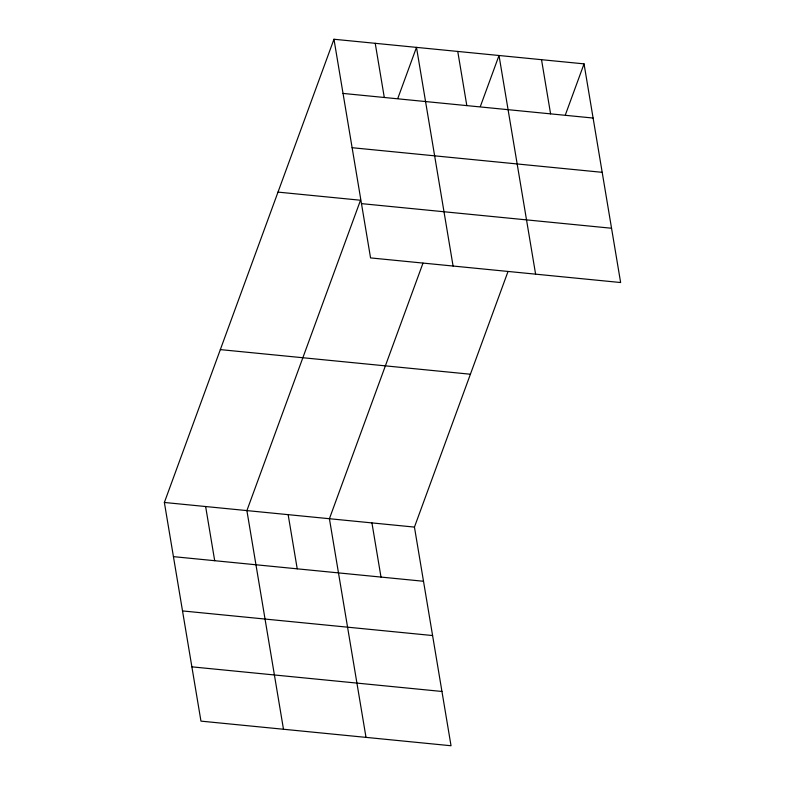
<?xml version="1.0" encoding="UTF-8"?>
<svg xmlns="http://www.w3.org/2000/svg" width="785" height="785" viewBox="0 0 785 785"><rect width="100%" height="100%" fill="white"/><g stroke="black" fill="none" stroke-linecap="round" stroke-linejoin="round"><path stroke-width="1.18" d="M508.013 271.512L414.441 527.088L451.032 745.75L200.96 721.13L164.369 502.469L333.968 39.25L584.04 63.87L620.631 282.531L370.559 257.912L333.968 39.25M397.838 98.331L416.492 47.375L453.082 266.036M422.987 263.142L329.415 518.718L366.006 737.38M480.361 106.456L499.015 55.499L535.606 274.161M565.386 114.826L584.04 63.87M343.025 93.425L593.107 118.044M352.112 147.708L602.183 172.327M277.998 192.109L360.521 200.234L246.892 510.593L283.483 729.255M361.473 203.629L611.544 228.249M220.34 349.61L470.411 374.229M164.369 502.469L414.441 527.088M173.436 556.643L423.507 581.263M182.522 610.926L432.594 635.546M191.883 666.848L441.955 691.467M541.522 59.689L550.589 113.864M457.753 51.437L466.82 105.612M375.23 43.312L384.297 97.487M371.933 522.908L381 577.083M288.154 514.656L297.221 568.831M205.631 506.531L214.697 560.706"/></g></svg>
